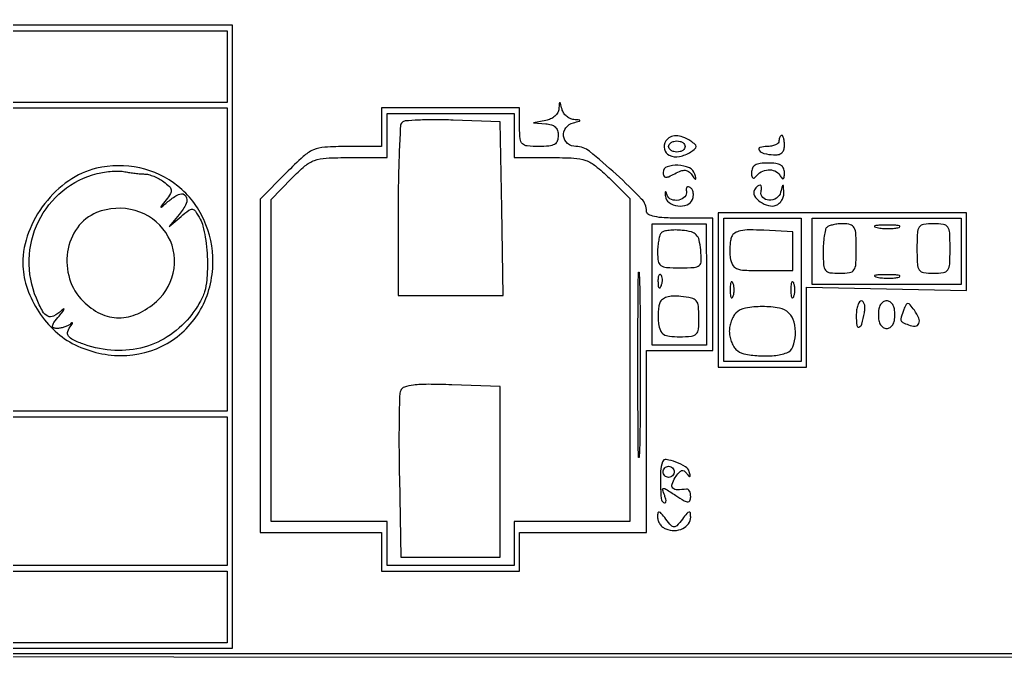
# Model space of a CAD drawing. Extents: x 4 to 1603, y 7 to 792.
# Drawn here: x 176.4 to 355, y 7 to 123 of the extents above; entities that cross this region are included whole.
import ezdxf

# ---------------------------------------------------------------- set-up
doc = ezdxf.new("R2010")
doc.units = 0

msp = doc.modelspace()

# ---------------------------------------------------------------- linework, layer by layer
for points in [[(4.463028, 790.750623, 0.090794), (4.267848, 789.688086, 0.000004), (4.202933, 675.011121, 0.000189), (4.180203, 548.51456, 0.000114), (4.244173, 398.5), (4.5, 7.5), (803.751263, 7.249377), (1603.002525, 6.998755), (1602.751263, 399.249377), (1602.5, 791.5), (803.718854, 791.750623, 0.000059), (387.797189, 791.831666, 0.000332), (164.795027, 791.700628, 0.000012), (5.544081, 791.497643, 0.311183)], [(54.666667, 121.333333, 0.195649), (54.393476, 120.685337, 0.000191), (54.195833, 104.461458, 0.001832), (54.047978, 86.28819, 0.001118), (54, 64.833333), (54, 9), (134.5, 9), (215, 9), (215, 65.5), (215, 122), (135.166667, 122, 0.000782), (104.509019, 121.952043, 0.001288), (78.588542, 121.804167, 0.000095), (55.319476, 121.607054, 0.196663)], [(274.116001, 106.819551, -0.118949), (273.90305, 106.144798, -0.074925), (273.373138, 105.505432, -0.06819), (272.618779, 104.997067, -0.066736), (271.75, 104.705733), (269.5, 104.272364), (271.75, 104.136182, -0.059561), (272.752935, 103.954266, -0.115773), (273.451727, 103.545831, -0.125898), (273.859788, 102.89621, -0.077752), (274, 102, -0.087745), (273.822713, 100.997538, -0.177212), (273.3125, 100.392857, -0.10769), (272.32428, 100.082184, -0.022514), (270.5, 100, -0.021868), (268.372388, 100.093097, -0.176278), (267.5, 100.5, -0.176278), (267.093097, 101.372388, -0.021868), (267, 103.5), (267, 107), (254.5, 107), (242, 107), (242, 103.5), (242, 100), (235.712408, 100, 0.015705), (231.71392, 99.87438, 0.087081), (229.631445, 99.372401, 0.082533), (227.793956, 98.181746, 0.013333), (224.712408, 95.215651), (220, 90.431302), (220, 60.215651), (220, 30), (231, 30), (242, 30), (242, 26.5), (242, 23), (254.5, 23), (267, 23), (267, 26.5), (267, 30), (278.5, 30), (290, 30), (290, 46.5), (290, 63), (296, 63), (302, 63), (302, 75), (302, 87), (296, 87, -0.012185), (293.225182, 87.067633, -0.040549), (291.418079, 87.303507, -0.071687), (290.348375, 87.698804, -0.275061), (290, 88.28416, 0.194326), (289.112914, 90.480437, 0.015285), (284.50913, 94.966911, 0.016113), (279.645291, 99.145013, 0.171008), (277.218555, 100, -0.1739), (275.704563, 100.542986, -0.195903), (274.973692, 101.896306, -0.191243), (275.389543, 103.400923, -0.16847), (276.75, 104.310674, 0.002904), (277.832486, 104.600285, 0.302874), (277.928777, 104.711099, 0.427029), (277.852649, 104.805245, 0.003643), (276.823324, 104.883999, -0.092846), (276.148212, 105.059433, -0.069889), (275.504833, 105.479987, -0.06842), (274.989737, 106.072436, -0.081035), (274.689326, 106.75, 0.002843), (274.398526, 107.837461, 0.30471), (274.288468, 107.932494, 0.425281), (274.194951, 107.856329, 0.003541)], [(266, 102), (266, 98), (272.707837, 98, -0.01265), (276.847079, 97.895259, -0.072237), (278.998875, 97.470658, -0.086524), (280.763179, 96.479927, -0.022308), (283.207837, 94.297052), (287, 90.594104), (287, 61.297052), (287, 32), (276.5, 32), (266, 32), (266, 28), (266, 24), (254.5, 24), (243, 24), (243, 28), (243, 32), (232.5, 32), (222, 32), (222, 61.207837), (222, 90.415675), (225.702948, 94.207837, -0.021927), (228.11658, 96.471985, -0.091006), (229.834805, 97.474325, -0.074831), (231.957863, 97.898497, -0.011954), (236.202948, 98), (243, 98), (243, 102), (243, 106), (254.5, 106), (266, 106)], [(245.702644, 104.369311, 0.184996), (245.419322, 103.734095, 0.002475), (245.206402, 99.368902, 0.006665), (245.050775, 94.261185, 0.004283), (245, 88.333333), (245, 73), (254.525393, 73), (264.050786, 73), (263.775393, 88.75), (263.5, 104.5), (254.952644, 104.785977, 0.007913), (251.626528, 104.84459, 0.011703), (248.709672, 104.781547, 0.007016), (246.290922, 104.638564, 0.179987)], [(293.5, 101, 0.19367), (293.239428, 99.490813, 0.240425), (294.127675, 98.40028, 0.152994), (295.977957, 98.192653, 0.097562), (298, 99.015313, 0.02521), (298.814678, 99.610943, 0.226004), (299, 100, 0.226004), (298.814678, 100.389057, 0.02521), (298, 100.984687, 0.053581), (296.603085, 101.701038, 0.091096), (295.316458, 101.941941, 0.11767), (294.257113, 101.692941, 0.138908)], [(314, 101, -0.203711), (313.837546, 100.617811, -0.083831), (313.363542, 100.29375, -0.064016), (312.662735, 100.073466, -0.044202), (311.833333, 100, 0.073226), (310.553869, 99.811609, 0.527447), (310.396705, 99.317038, 0.169724), (311.275956, 98.751587, 0.040455), (313.020371, 98.480081, 0.067772), (313.879257, 98.533227, 0.127848), (314.499877, 98.834133, 0.135914), (314.87168, 99.383642, 0.081349), (315, 100.167119, 0.025783), (314.963758, 100.869475, 0.040824), (314.853125, 101.461591, 0.049296), (314.693086, 101.880626, 0.284162), (314.5, 102, 0.191087), (314.309059, 101.924262, 0.088204), (314.146875, 101.70625, 0.068025), (314.036847, 101.382709, 0.048028)], [(297, 100, -0.148195), (296.884432, 99.618646, -0.098894), (296.559375, 99.29375, -0.082425), (296.073457, 99.074694, -0.064853), (295.5, 99, -0.064853), (294.926543, 99.074694, -0.082425), (294.440625, 99.29375, -0.098894), (294.115568, 99.618646, -0.148195), (294, 100, -0.148195), (294.115568, 100.381354, -0.098894), (294.440625, 100.70625, -0.082425), (294.926543, 100.925306, -0.064853), (295.5, 101, -0.064853), (296.073457, 100.925306, -0.082425), (296.559375, 100.70625, -0.098894), (296.884432, 100.381354, -0.148195)], [(190.364681, 96.044789, 0.094349), (185.305189, 93.776158, 0.075307), (180.963869, 89.650045, 0.074805), (178.015398, 84.393025, 0.090701), (177, 78.841559, 0.078273), (177.654928, 74.683556, 0.060035), (179.584989, 70.501449, 0.059535), (182.475491, 66.862251, 0.073682), (185.960023, 64.302739, 0.119859), (194.744706, 62.079728, 0.133935), (203.172548, 64.29477, 0.136284), (209.20758, 70.436926, 0.125959), (211.441865, 79.004425, 0.108013), (209.786527, 86.744696, 0.116784), (205.073356, 92.837723, 0.117857), (198.167001, 96.133548, 0.111457)], [(293, 95.31573, 0.087613), (293.110687, 94.688896, 0.283588), (293.428332, 94.437977, 0.133678), (294.016743, 94.526828, 0.018939), (295.127174, 95.068061, -0.031604), (296.234169, 95.573356, -0.109116), (297.009492, 95.688673, -0.147267), (297.627259, 95.454624, -0.07631), (298.203305, 94.853245, 0.005537), (298.73252, 94.11607, 0.309945), (298.884398, 94.063032, 0.406586), (298.954739, 94.182177, 0.006712), (298.743779, 95, 0.231132), (297.765774, 96.114721, 0.085566), (295.674775, 96.594687, 0.097246), (293.715901, 96.320701, 0.319762)], [(309.015313, 95.25, 0.037791), (309.068136, 94.624842, 0.157676), (309.237975, 94.29265, 0.327951), (309.480744, 94.255562, 0.114236), (309.765313, 94.5, -0.106297), (310.775604, 95.395735, -0.111588), (312.047296, 95.777042, -0.122852), (313.265663, 95.561093, -0.147468), (314.143046, 94.802786, 0.026024), (314.55665, 94.220091, 0.362169), (314.791123, 94.170964, 0.256333), (314.947957, 94.410073, 0.017478), (314.984687, 95.25, 0.109684), (314.812154, 96.060488, 0.15427), (314.320164, 96.605443, 0.101429), (313.42526, 96.910109, 0.031504), (312, 97, 0.031504), (310.57474, 96.910109, 0.101429), (309.679836, 96.605443, 0.15427), (309.187846, 96.060488, 0.109684)], [(199.05887, 95.013655, -0.06547), (199.791178, 94.91082, -0.028844), (200.718941, 94.595173, -0.027938), (201.677946, 94.141968, -0.033522), (202.521124, 93.608213, -0.030666), (203.542177, 92.760881, -0.170804), (203.864981, 92.138484, -0.171115), (203.726604, 91.451747, -0.030803), (202.979486, 90.358213, 0.001245), (201.987903, 89.076521, 0.600891), (202.022298, 89.000761, 0.193485), (202.180029, 89.052992, 0.000733), (203.667956, 90.315143, -0.082759), (205.437083, 91.375149, -0.358439), (206.518398, 91.024381, -0.257926), (206.606667, 89.64535, -0.065254), (205.347961, 87.686987), (203.5, 85.5), (205.670415, 87.332964, -0.015753), (207.078372, 88.447968, -0.198032), (207.722784, 88.610656, -0.215281), (208.26515, 88.264697, -0.018883), (209.125602, 86.832964, -0.06504), (209.623153, 85.563315, -0.019895), (210.041241, 83.540398, -0.019544), (210.333256, 81.215274, -0.02021), (210.438521, 78.900307, -0.020506), (210.327446, 75.814434, -0.054411), (209.920553, 73.648535, -0.059955), (209.083394, 71.744208, -0.029423), (207.601512, 69.544201, -0.078707), (203.725909, 65.845082, -0.083196), (198.967155, 63.610535, -0.081363), (193.648551, 63.019738, -0.071041), (188.149223, 64.097825, -0.022039), (186.108668, 64.911663, -0.135794), (185.247431, 65.627563, -0.243089), (185.139343, 66.451585, -0.080621), (185.75, 67.55, 0.012932), (186.009421, 67.896671, 0.365584), (186.000625, 68.000625, 0.365584), (185.896671, 68.009421, 0.012932), (185.55, 67.75, -0.059125), (185.081134, 67.462422, -0.032454), (184.45166, 67.220313, -0.031866), (183.771696, 67.054935, -0.043746), (183.145012, 67, -0.104535), (182.545481, 67.126729, -0.348177), (182.370584, 67.459362, -0.114245), (182.64075, 68.075, -0.013652), (183.568479, 69.25, 0.007227), (184.22973, 70.065725, 0.060007), (184.476994, 70.471875, 0.744315), (184.405028, 70.53475, 0.039767), (184.023466, 70.25, -0.059709), (182.558442, 69.244864, -0.237705), (181.500878, 69.228678, -0.157668), (180.565739, 70.124997, -0.024517), (179.448973, 72.467881, -0.10616), (178.139042, 79.496694, -0.106991), (179.837078, 86.422103, -0.108326), (184.22057, 91.961551, -0.111294), (190.479078, 95.092638, -0.024124), (191.782294, 95.348638, -0.019506), (193.200104, 95.500525, -0.019927), (194.521423, 95.537352, -0.047088), (195.5, 95.433142, 0.012084), (196.379613, 95.276683, 0.008634), (197.370418, 95.142512, 0.008725), (198.319706, 95.04738, 0.01842)], [(309.570027, 92.113307, 0.278298), (309.558996, 91.083811, 0.106765), (310.568718, 89.988732, 0.089965), (312.101091, 89.278968, 0.156438), (313.487265, 89.35674, 0.096135), (314.056689, 89.712225, 0.071868), (314.521559, 90.289993, 0.06981), (314.814892, 90.994266, 0.080243), (314.883999, 91.718615, 0.002265), (314.801687, 92.900085, 0.405416), (314.716526, 92.975744, 0.327333), (314.616361, 92.895299, 0.001975), (314.299681, 91.692914, -0.188973), (313.536085, 90.639259, -0.151886), (312.176236, 90.26486, -0.19264), (311.05876, 90.7551, -0.251013), (310.75, 91.80939, 0.05901), (310.823925, 92.637008, 0.334143), (310.564548, 92.961886, 0.274737), (310.118292, 92.831551, 0.049245)], [(293.413924, 91, 0.225708), (294.076726, 89.828473, 0.124009), (295.648969, 89.227322, 0.120984), (297.34687, 89.436114, 0.213465), (298.329048, 90.415103, 0.066067), (298.478745, 91.04182, 0.071938), (298.45302, 91.667318, 0.080902), (298.262328, 92.195971, 0.12809), (297.931549, 92.542305, 0.095847), (297.578531, 92.676176, 0.234616), (297.319361, 92.598967, 0.193044), (297.19067, 92.324874, 0.067972), (297.225223, 91.88372, -0.251663), (296.938107, 90.882169, -0.151892), (295.825238, 90.27847, -0.140898), (294.504584, 90.390181, -0.225776), (293.738027, 91.192914, 0.00968), (293.542694, 91.749351, 0.467954), (293.44443, 91.783941, 0.275656), (293.3767, 91.658756, 0.007219)], [(190.356999, 88.008419, 0.142907), (186.882807, 85.270341, 0.11786), (185.105246, 80.881334, 0.11269), (185.468464, 75.999069, 0.122281), (187.923077, 71.923077, 0.083534), (191.03877, 69.704784, 0.113008), (194.39603, 68.929411, 0.109211), (197.842027, 69.684267, 0.074137), (201.211496, 71.897664, 0.177169), (204.407904, 77.877571, 0.185347), (202.91162, 84.374768, 0.177565), (197.36434, 88.38924, 0.166139)], [(322.666667, 85.333333, 0.14152), (322.406522, 84.861888, 0.018996), (322.195833, 83.736458, 0.020702), (322.048764, 82.349997, 0.016072), (322, 80.833333, 0.017329), (322.080162, 78.521126, 0.149789), (322.445652, 77.569444, 0.195861), (323.234877, 77.117643, 0.033287), (325, 77, 0.036189), (326.801169, 77.130535, 0.212646), (327.583333, 77.625, 0.135673), (327.931492, 78.681601, 0.012152), (328, 81.5, 0.013018), (327.931735, 84.121486, 0.106976), (327.62037, 85.267857, 0.205968), (326.946556, 85.819678, 0.070098), (325.666667, 86, 0.026022), (324.724524, 85.950933, 0.028659), (323.822917, 85.804167, 0.029781), (323.075903, 85.590804, 0.11238)], [(331.761659, 85.292739, 0.028254), (332.754739, 85.159391, 0.020511), (333.869594, 85.119272, 0.020826), (334.934218, 85.169017, 0.041951), (335.761659, 85.31292, 0.285845), (335.916221, 85.476221, 0.417468), (335.814362, 85.62839, 0.038992), (334.938425, 85.726931, 0.009782), (333.5, 85.747817, 0.008901), (332.071102, 85.715166, 0.053901), (331.339362, 85.605813, 0.67161), (331.319562, 85.45659, 0.082665)], [(339, 81.5, 0.012152), (339.068508, 78.681601, 0.135673), (339.416667, 77.625, 0.212646), (340.198831, 77.130535, 0.036189), (342, 77, 0.036189), (343.801169, 77.130535, 0.212646), (344.583333, 77.625, 0.135673), (344.931492, 78.681601, 0.012152), (345, 81.5, 0.012152), (344.931492, 84.318399, 0.135673), (344.583333, 85.375, 0.212646), (343.801169, 85.869465, 0.036189), (342, 86, 0.036189), (340.198831, 85.869465, 0.212646), (339.416667, 85.375, 0.135673), (339.068508, 84.318399, 0.012152)], [(292.71406, 84.380727, 0.120143), (292.437668, 83.926111, 0.027127), (292.209755, 83.04413, 0.026605), (292.052479, 81.970383, 0.023065), (292, 80.833333, 0.039735), (292.131196, 79.185051, 0.2035), (292.608532, 78.424322, 0.137811), (293.612181, 78.074922, 0.015279), (296.063358, 78, 0.013333), (298.65089, 78.06901, 0.16671), (299.54673, 78.430678, 0.217115), (299.909303, 79.223104, 0.024415), (299.813358, 81.25, 0.031973), (299.525877, 83.030898, 0.133972), (299.019707, 83.979128, 0.142311), (298.120493, 84.507672, 0.037773), (296.46406, 84.797393, 0.023563), (295.249413, 84.85882, 0.028525), (294.110172, 84.797672, 0.029193), (293.179428, 84.638837, 0.140413)], [(305.409737, 83.625373, 0.052763), (305.214516, 82.894404, 0.023212), (305.105326, 81.897878, 0.022663), (305.086575, 80.820521, 0.028214), (305.170919, 79.822726, 0.083867), (305.575609, 78.550977, 0.180984), (306.324899, 77.870537, 0.084853), (307.755162, 77.565856, 0.010147), (311, 77.5), (316.5, 77.5), (316.5, 81), (316.5, 84.5), (311.238818, 84.802647, 0.01423), (308.660652, 84.877446, 0.05), (307.010646, 84.712944, 0.087714), (305.976766, 84.30686, 0.165266)], [(288.747503, 45.188191, -0.024796), (288.637114, 43.621901, -0.932422), (288.532156, 43.627156, -0.004125), (288.461098, 49.737132, -0.000851), (288.443062, 60.5, -0.000838), (288.461367, 71.253695, -0.004351), (288.533067, 77.189656, -0.945738), (288.637299, 77.193304, -0.017717), (288.748317, 75.188191, -0.0031), (288.843093, 68.260865, -0.001877), (288.87366, 60.05957, -0.00188), (288.842821, 51.917507, -0.003308)], [(292.078947, 75.416667, 0.018894), (292.137993, 74.670344, 0.168741), (292.279315, 74.37858, 0.470617), (292.461564, 74.395823, 0.054073), (292.683114, 74.8125, 0.051402), (292.839148, 75.359369, 0.05415), (292.876576, 75.916927, 0.060344), (292.797407, 76.402231, 0.126455), (292.604167, 76.729167, 0.296942), (292.385309, 76.77538, 0.208169), (292.200665, 76.592839, 0.077125), (292.089945, 76.112848, 0.028489)], [(305.157895, 74, 0.017491), (305.189089, 73.10856, 0.078554), (305.306058, 72.601562, 0.447206), (305.474999, 72.540618, 0.174857), (305.662281, 72.75, 0.057986), (305.818615, 73.320008, 0.037979), (305.87034, 74, 0.037979), (305.818615, 74.679992, 0.057986), (305.662281, 75.25, 0.174857), (305.474999, 75.459382, 0.447206), (305.306058, 75.398438, 0.078554), (305.189089, 74.89144, 0.017491)], [(316.157895, 74, 0.017491), (316.189089, 73.10856, 0.078554), (316.306058, 72.601562, 0.447206), (316.474999, 72.540618, 0.174857), (316.662281, 72.75, 0.057986), (316.818615, 73.320008, 0.037979), (316.87034, 74, 0.037979), (316.818615, 74.679992, 0.057986), (316.662281, 75.25, 0.174857), (316.474999, 75.459382, 0.447206), (316.306058, 75.398438, 0.078554), (316.189089, 74.89144, 0.017491)], [(331.761659, 76.292739, 0.028254), (332.754739, 76.159391, 0.020511), (333.869594, 76.119272, 0.020826), (334.934218, 76.169017, 0.041951), (335.761659, 76.31292, 0.285845), (335.916221, 76.476221, 0.417468), (335.814362, 76.62839, 0.038992), (334.938425, 76.726931, 0.009782), (333.5, 76.747817, 0.008901), (332.071102, 76.715166, 0.053901), (331.339362, 76.605813, 0.67161), (331.319562, 76.45659, 0.082665)], [(292.414044, 71.636597, 0.052484), (292.217204, 70.901205, 0.023255), (292.106591, 69.901175, 0.022711), (292.086884, 68.821338, 0.028402), (292.170919, 67.822726, 0.065549), (292.503954, 66.627073, 0.157015), (293.099876, 65.939415, 0.111705), (294.133619, 65.593661, 0.025076), (296, 65.5, 0.021868), (298.127612, 65.593097, 0.176278), (299, 66, 0.176278), (299.406903, 66.872388, 0.021868), (299.5, 69, 0.024341), (299.399974, 71.05343, 0.15355), (298.994947, 72.005918, 0.164455), (298.132691, 72.520458, 0.028996), (296.243125, 72.813871, 0.031233), (294.770124, 72.863427, 0.067469), (293.653457, 72.679151, 0.094451), (292.874964, 72.26728, 0.133133)], [(328, 69.333333, 0.025117), (328.091193, 67.519116, 0.488106), (328.503578, 67.259321, 0.245929), (329.001236, 67.801609, 0.017494), (329.473942, 69.864693, 0.041011), (329.562859, 70.682673, 0.067651), (329.487485, 71.372754, 0.098319), (329.270066, 71.834701, 0.238073), (328.942582, 72, 0.245928), (328.580829, 71.810615, 0.066714), (328.276884, 71.216667, 0.051415), (328.068684, 70.35478, 0.033583)], [(332, 69.5, 0.04716), (332.09863, 68.456621, 0.088208), (332.4, 67.666667, 0.118484), (332.88002, 67.177821, 0.140575), (333.5, 67, 0.140575), (334.11998, 67.177821, 0.118484), (334.6, 67.666667, 0.088208), (334.90137, 68.456621, 0.04716), (335, 69.5, 0.04716), (334.90137, 70.543379, 0.088208), (334.6, 71.333333, 0.118484), (334.11998, 71.822179, 0.140575), (333.5, 72, 0.140575), (332.88002, 71.822179, 0.118484), (332.4, 71.333333, 0.088208), (332.09863, 70.543379, 0.04716)], [(336.618267, 70.447603, 0.011448), (336.109775, 69.026021, 0.155116), (336.102784, 68.481571, 0.207413), (336.418926, 68.109241, 0.022853), (337.467975, 67.650663, 0.096571), (338.69076, 67.435899, 0.301067), (339.346135, 67.887693, 0.200812), (339.332099, 68.891574, 0.055316), (338.529591, 70.290419, 0.014491), (337.745535, 71.299931, 0.202557), (337.346382, 71.508627, 0.301229), (337.015476, 71.326512, 0.029035)], [(306.2, 69.8, 0.070395), (305.740024, 69.188407, 0.038897), (305.3525, 68.335625, 0.037889), (305.088285, 67.392078, 0.049362), (305, 66.5, 0.049362), (305.088285, 65.607922, 0.037889), (305.3525, 64.664375, 0.038897), (305.740024, 63.811593, 0.070395), (306.2, 63.2, 0.144125), (307.640588, 62.414649, 0.037167), (310.290556, 62.045152, 0.03833), (313.146213, 62.08051, 0.069462), (315.418213, 62.606989, 0.21129), (316.501606, 63.684901, 0.079782), (316.961826, 65.820494, 0.074892), (316.736601, 68.147721, 0.135677), (315.8, 69.8, 0.154343), (314.070905, 70.698271, 0.043242), (311, 70.96435, 0.043242), (307.929095, 70.698271, 0.154343)], [(245.454946, 55.743186, 0.08552), (245.258889, 54.754613, 0.00259), (245.174968, 50.554365, 0.005055), (245.151696, 45.589127, 0.003464), (245.221299, 39.954015), (245.5, 25.5), (254.5, 25.5), (263.5, 25.5), (263.5, 41), (263.5, 56.5), (254.733647, 56.789171, 0.007309), (250.413734, 56.868479, 0.029007), (247.764788, 56.724609, 0.048122), (246.131514, 56.379176, 0.228821)], [(292.890373, 42.819551, 0.067261), (292.554429, 41.129022, 0.022727), (292.513168, 38.613475, 0.015818), (292.662928, 36.148405, 0.235439), (293.104914, 35.43516, 0.219504), (293.3662, 35.403277, 0.286696), (293.518076, 35.582989, 0.097662), (293.494654, 36.03766, 0.030067), (293.286663, 36.69535, -0.018662), (292.915781, 37.781368, -0.498006), (293.071741, 37.994225, -0.145747), (293.52558, 37.866127, -0.003872), (295.298118, 36.724235, 0.010479), (296.825154, 35.768813, 0.11218), (297.515911, 35.543962, 0.33868), (297.872604, 35.768506, 0.089197), (298, 36.476947, 0.047748), (297.945018, 37.051388, 0.075037), (297.779688, 37.517817, 0.104921), (297.535703, 37.807773, 0.207611), (297.25, 37.881579, -0.032811), (295.56084, 37.727433, -0.207781), (294.778838, 38.043705, -0.285742), (294.622627, 38.741975, -0.055477), (295.207162, 39.960111, -0.030206), (295.838588, 40.847122, -0.137457), (296.349934, 41.211068, -0.231856), (296.818663, 41.159156, -0.096979), (297.291767, 40.710111, 0.011904), (297.705411, 40.156784, 0.38536), (297.857878, 40.130704, 0.316697), (297.923635, 40.290151, 0.010281), (297.747803, 41, 0.193287), (297.060831, 41.912651, 0.046353), (295.320808, 42.755435, 0.048313), (293.570052, 43.224665, 0.366622)], [(295, 41, -0.099038), (294.923658, 40.618362, -0.097945), (294.70625, 40.29375, -0.097945), (294.381638, 40.076342, -0.099038), (294, 40, -0.099038), (293.618362, 40.076342, -0.097945), (293.29375, 40.29375, -0.097945), (293.076342, 40.618362, -0.099038), (293, 41, -0.099038), (293.076342, 41.381638, -0.097945), (293.29375, 41.70625, -0.097945), (293.618362, 41.923658, -0.099038), (294, 42, -0.099038), (294.381638, 41.923658, -0.097945), (294.70625, 41.70625, -0.097945), (294.923658, 41.381638, -0.099038)], [(292, 32.798118, 0.085793), (292.112119, 32.149503, 0.066274), (292.440625, 31.510235, 0.066021), (292.926582, 30.976841, 0.083605), (293.5, 30.638374, 0.096254), (295.066667, 30.362197, 0.107928), (296.554694, 30.714458, 0.124753), (297.610323, 31.595865, 0.158015), (298, 32.798118, 0.042211), (297.937147, 33.541307, 0.433353), (297.706941, 33.693517, 0.160201), (297.320073, 33.455608, 0.010962), (296.5, 32.44113, -0.015336), (295.501045, 31.227235, -0.216165), (295, 31, -0.216165), (294.498955, 31.227235, -0.015336), (293.5, 32.44113, 0.010962), (292.679927, 33.455608, 0.160201), (292.293059, 33.693517, 0.433353), (292.062853, 33.541307, 0.042211)]]:
    msp.add_lwpolyline(points, format="xyb", close=True)
msp.add_lwpolyline([(796, 8), (400.5, 8), (5, 8), (5, 399.5), (5, 791), (188.5, 791), (372, 791), (372, 734.5), (372, 678), (492, 678), (612, 678), (612, 734.5), (612, 791), (860.835203, 791, -0.000244)], format="xyb")
for points in [[(214, 114.5), (214, 108), (175, 108), (136, 108), (136, 114.5), (136, 121), (175, 121), (214, 121)], [(214, 79.5), (214, 52), (175, 52), (136, 52), (136, 79.5), (136, 107), (175, 107), (214, 107)], [(303, 74), (303, 60), (311, 60), (319, 60), (318.998444, 67.25), (318.996888, 74.5), (333.498444, 74.198622), (348, 73.897243), (348, 80.948622), (348, 88), (325.5, 88), (303, 88)], [(300.840073, 75), (300.860041, 64), (295.93002, 64), (291, 64), (291, 75), (291, 86), (295.910052, 86), (300.820104, 86)], [(318, 74), (318, 61), (311, 61), (304, 61), (304, 74), (304, 87), (311, 87), (318, 87)], [(347, 81), (347, 75), (333.5, 75), (320, 75), (320, 81), (320, 87), (333.5, 87), (347, 87)], [(214, 37.5), (214, 24), (175, 24), (136, 24), (136, 37.5), (136, 51), (175, 51), (214, 51)], [(214, 16.5), (214, 10), (175, 10), (136, 10), (136, 16.5), (136, 23), (175, 23), (214, 23)]]:
    msp.add_lwpolyline(points, close=True)

doc.saveas('drawing.dxf')
